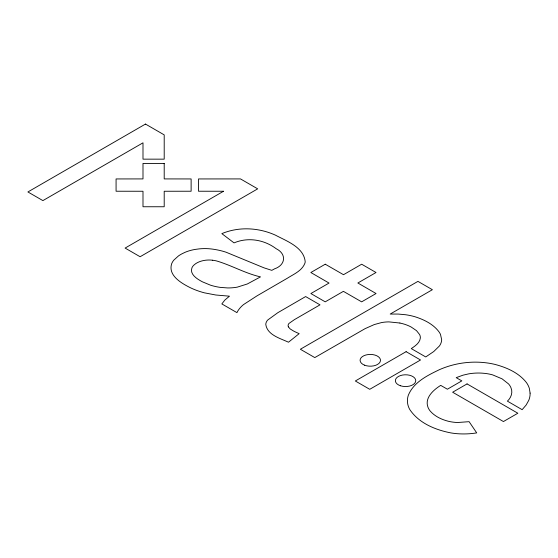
<?xml version="1.0" encoding="UTF-8"?>
<svg xmlns="http://www.w3.org/2000/svg" width="558" height="558" viewBox="0 0 558 558"><rect width="100%" height="100%" fill="white"/><g stroke="black" fill="none" stroke-linecap="round" stroke-linejoin="round"><path stroke-width="0.84" d="M274.522 268.851C285.48 265.183 286.965 254.043 276.175 248.715C264.178 239.668 248.01 236.934 234.032 242.89L221.84 233.628C238.964 226.478 258.619 227.573 275.408 235.141C286.624 241.112 303.964 247.229 305.212 261.897A26.442 15.268 0 0 1 304.814 263.439C301.808 270.958 293.641 274.187 287.286 278.268L256.987 295.866L243.49 304.612A45.7 26.386 0 0 0 236.934 312.626L221.84 303.922L224.867 300.044L229.457 296.186L215.772 295.001L204.395 292.831A62.078 35.838 0 0 1 188.932 287.007C180.541 282.662 168.049 275.115 171.627 263.857A30.467 17.591 0 0 1 173.768 260.174L178.441 255.948A40.253 23.241 0 0 1 181.72 253.932L185.012 252.335A32.245 18.616 0 0 1 195.209 249.412L199.199 248.882A32.755 18.909 0 0 1 210.973 248.924A49.934 28.828 0 0 1 226.067 252.216L264.018 267.847L271.809 270.351L274.041 269.123M212.696 260.237L214.663 260.537A21.497 12.409 0 0 1 216.664 260.97C231.591 265.371 245.255 273.392 260.495 276.88L247.299 283.987L237.262 287.147A30.864 17.821 0 0 1 227.643 287.942L220.173 287.37A38.809 22.411 0 0 1 210.38 285.131L202.54 281.874A51.817 29.916 0 0 1 199.401 280.116C195.251 277.682 189.706 273.197 191.973 267.749A16.663 9.619 0 0 1 193.738 265.252L195.391 263.885A20.472 11.816 0 0 1 197.211 262.769L197.699 262.511A17.535 10.121 0 0 1 205.595 260.223A17.138 9.898 0 0 1 212.696 260.237M399.884 323.033L388.919 321.889A25.71 14.843 0 0 0 381.56 322.573L374.272 324.568L365.085 328.655L314.796 357.587L300.357 349.252L417.942 281.371L432.38 289.707L390.188 314.063L398.147 314.056L405.652 314.747A43.517 25.124 0 0 1 414.957 316.742C424.08 319.643 433.461 324.17 439.209 332.136A39.981 23.087 0 0 1 440.499 334.444L441.664 339.689A29.414 16.984 0 0 1 440.583 343.993A30.104 17.382 0 0 1 439.362 346.03L433.74 351.547L425.74 356.953L411.281 348.604C415.075 346.037 419.797 342.982 420.348 338.002A20.59 11.892 0 0 0 419.637 334.591L416.505 330.643L411.197 327.037A32.985 19.049 0 0 0 399.884 323.026M288.367 326.862L290.209 328.962L293.592 331.047A68.146 39.339 0 0 0 297.044 332.707L299.158 333.649L288.486 342.214C280.144 338.315 267.233 334.988 265.782 324.393A18.268 10.546 0 0 1 266.759 321.31A14.389 8.307 0 0 1 267.77 319.985L277.814 312.703L305.644 296.563L319.999 304.849L294.408 319.643L289.023 323.41A6.117 3.529 0 0 0 288.688 323.807A8.677 5.008 0 0 0 288.374 326.862M530.1 393.118L530.072 394.729A50.136 28.946 0 0 1 528.733 400.4L526.117 405.066L522.142 409.677L507.41 401.146C511.065 397.84 513.081 392.462 510.954 387.733A29.776 17.193 0 0 0 508.568 383.946L502.074 378.847L492.707 374.906A31.122 17.968 0 0 0 485.195 373.421L482 373.142A35.07 20.248 0 0 0 477.223 373.044A33.271 19.209 0 0 0 468.56 373.888L462.98 375.185L456.214 377.647L461.822 380.884L447.383 389.219L440.722 385.376C433.503 389.868 424.296 397.903 428.035 407.417A31.987 18.47 0 0 0 430.281 411.134C434.877 416.387 441.497 419.49 448.158 421.22A28.653 16.545 0 0 0 455.237 422.371A26.575 15.338 0 0 0 457.665 422.511L469.104 421.674L476.72 432.896A48.274 27.872 0 0 1 457.155 433.692A45.512 26.275 0 0 1 450.941 432.917C435.366 429.897 418.751 423.124 409.718 409.426A49.237 28.423 0 0 1 407.598 403.211A51.008 29.448 0 0 1 407.438 400.009A49.746 28.723 0 0 1 408.358 395.176C413.736 382.097 427.574 375.36 439.606 369.591C453.598 363.474 469.152 361.04 484.344 362.609A49.843 28.772 0 0 1 494.82 364.374C506.601 367.457 518.724 372.709 526.403 382.537A48.672 28.102 0 0 1 529.354 388.438L530.1 393.118M145.485 124.064L27.9 191.952L42.896 200.608L142.994 142.82L142.994 159.156L164.205 159.156L164.205 134.876L145.485 124.064M223.521 191.255L125.111 248.073L140.107 256.736L257.691 188.848L240.491 178.916L198.515 178.944L198.515 191.234L223.521 191.255M325.258 264.206L310.848 272.52L329.039 283.059L310.876 293.543L325.23 301.836L343.393 291.346L361.64 301.85L376.05 293.529L357.859 282.997L376.022 272.506L361.668 264.22L343.505 274.703L325.258 264.206M406.119 351.666L355.327 380.988L369.738 389.31L420.53 359.987L406.119 351.666M467.053 383.904L452.643 392.225L503.435 421.548L517.845 413.234L467.053 383.904M164.205 163.424L142.994 163.424L142.994 178.916L116.078 178.944L116.078 191.234L142.994 191.255L142.994 206.753L164.205 206.753L164.205 191.255L191.122 191.234L191.122 178.944L164.205 178.916L164.205 163.424M364.583 365.183A10.19 5.88 0 0 0 380.465 360.726A10.19 5.88 0 0 0 365.846 355.014A10.19 5.88 0 0 0 364.583 365.183M400.463 385.759A10.19 5.88 0 0 0 415.752 380.668A10.19 5.88 0 0 0 400.463 375.569A10.19 5.88 0 0 0 400.463 385.759"/></g></svg>
